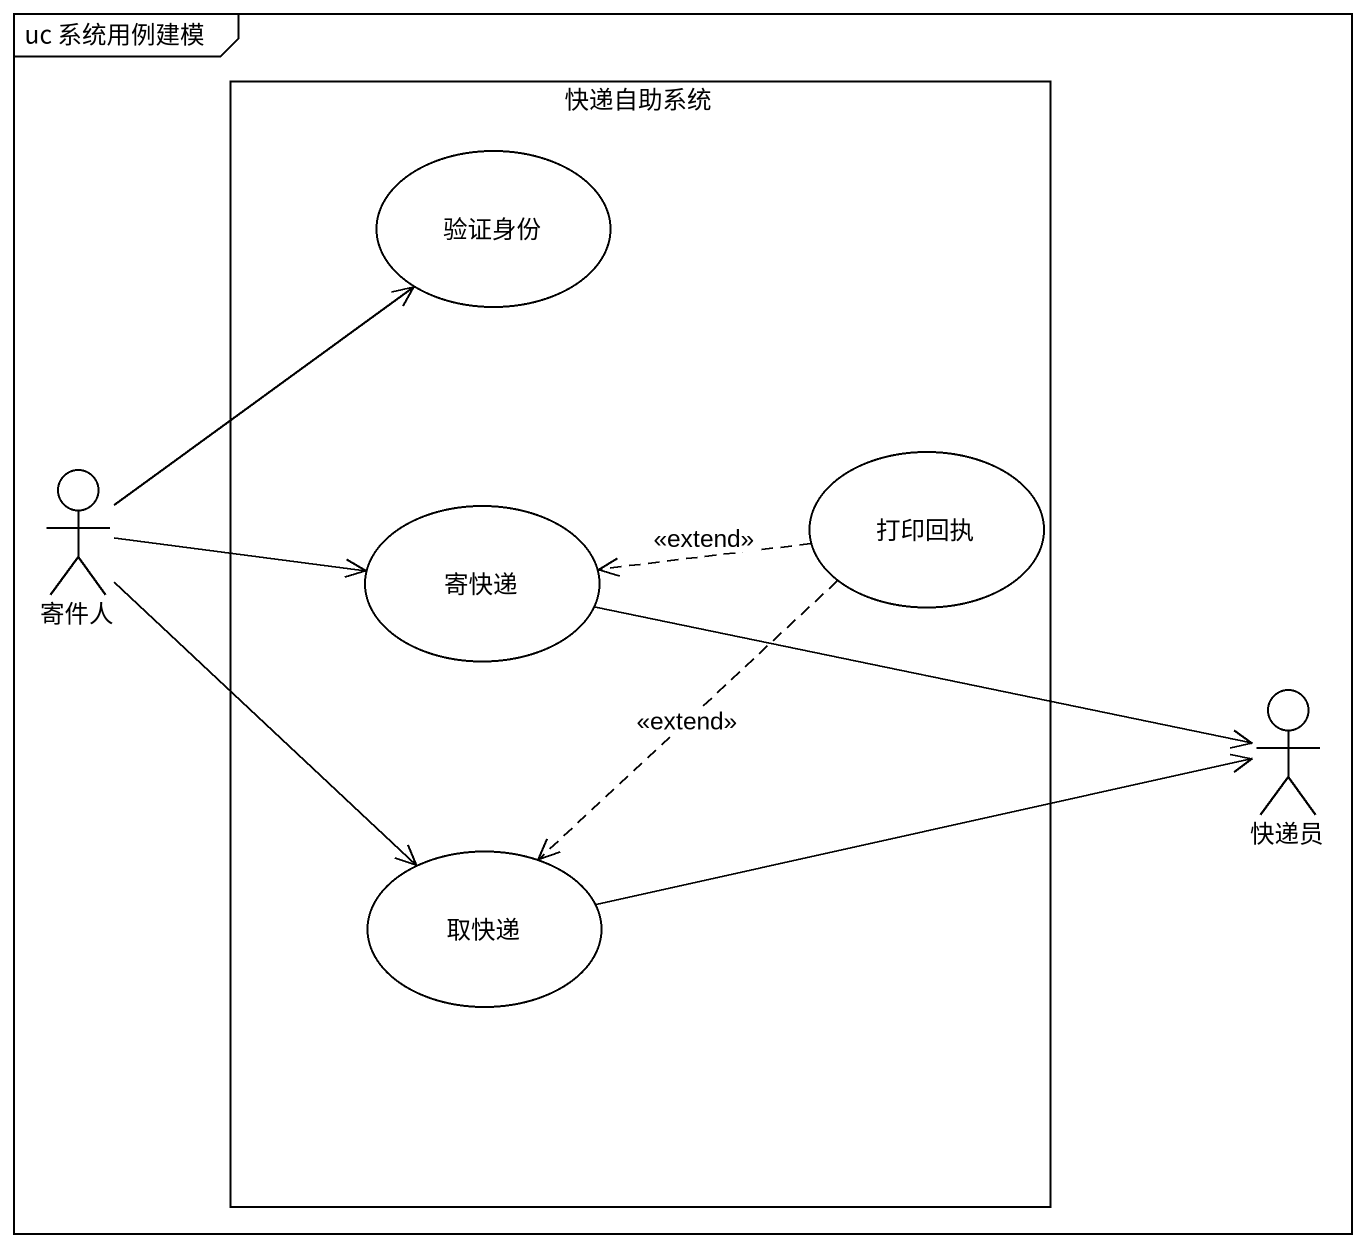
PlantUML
@startuml
mainframe uc 系统用例建模
rectangle 快递自助系统 {
  usecase 验证身份
  usecase 寄快递
  usecase 打印回执
  usecase 取快递
}
actor 寄件人
actor 快递员
寄件人 -up-> 验证身份
寄件人 -right-> 寄快递
寄件人 --> 取快递
打印回执 .left.> 寄快递 : <<extend>>
打印回执 ..> 取快递 : <<extend>>
快递员 <-left- 寄快递
快递员 <-left- 取快递
@enduml
